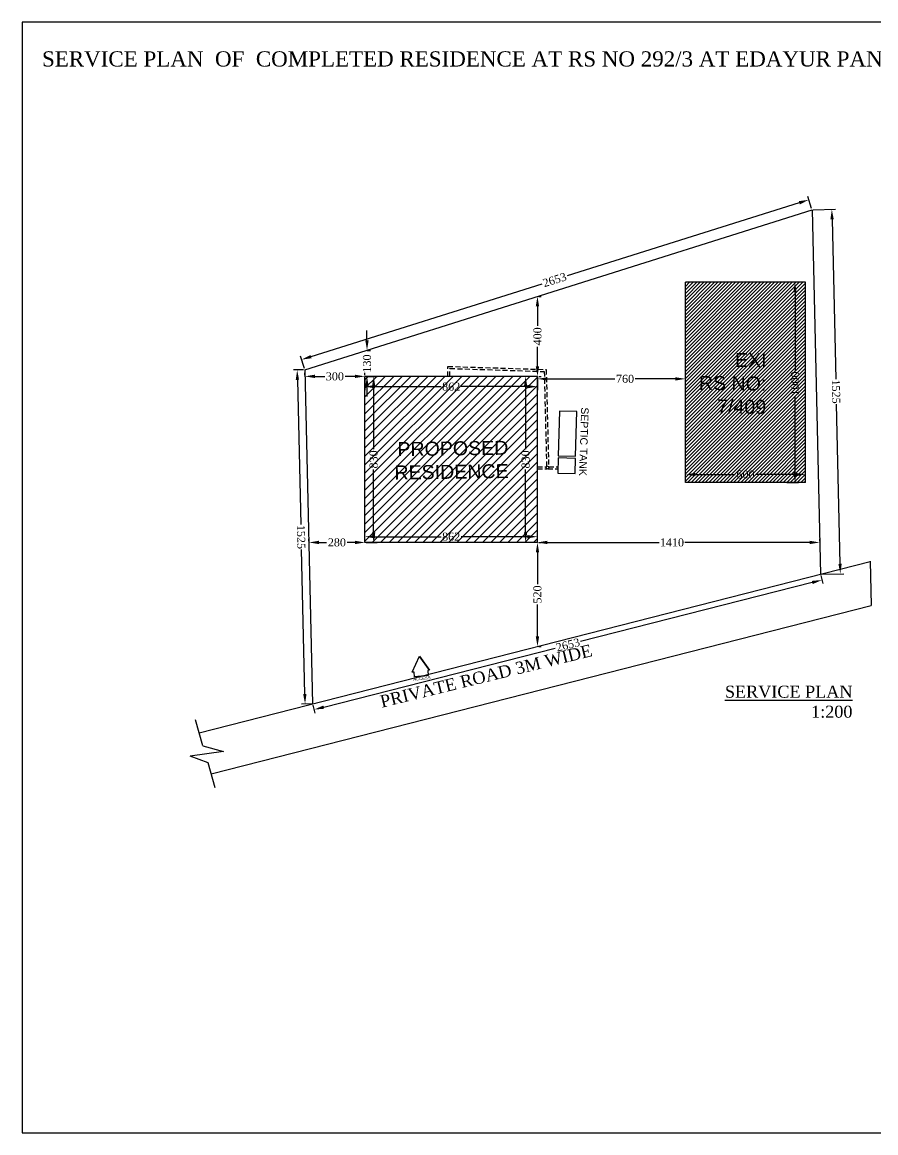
# Model space of a CAD drawing. Header units: inches. Extents: x -2903 to 3367, y -161 to 1064.
# Drawn here: x 301.9 to 344.5, y 103.9 to 159.4 of the extents above; entities that cross this region are included whole.
import ezdxf

# ---------------------------------------------------------------- set-up
doc = ezdxf.new("R2010")
doc.units = ezdxf.units.IN
doc.header["$MEASUREMENT"] = 0
doc.linetypes.add('DASHED2', pattern=[0.375, 0.25, -0.125])
doc.layers.add('--plan', color=7, linetype='Continuous')
doc.styles.add('SA', font='times.ttf')
doc.styles.get("Standard").update_dxf_attribs({"font": 'arial.ttf'})
doc.dimstyles.new('400', dxfattribs={"dimtxt": 0.4, "dimasz": 0.5, "dimexe": 0.18, "dimexo": 0.0625, "dimgap": 0.09, "dimtad": 0, "dimdec": 0, "dimlfac": 100, "dimzin": 0, "dimdsep": 46, "dimtxsty": 'SA', "dimcen": 0.09, "dimadec": 0, "dimazin": 0, "dimtfac": 1, "dimtdec": 0, "dimtofl": 0, "dimtmove": 0, "dimatfit": 3, "dimfxl": 1, "dimtolj": 1, "dimtzin": 0, "dimarcsym": 0})

# ---------------------------------------------------------------- blocks, each defined once
blk = doc.blocks.new('*D534')
at = {"color": 0, "lineweight": -2, "transparency": 16777216}
for p, q in [((316.211, 133.476), (316.211, 133.593)), ((316.711, 133.413), (317.095, 133.413)), ((318.511, 133.413), (318.127, 133.413)), ((319.011, 133.476), (319.011, 133.593))]:
    blk.add_line(p, q, dxfattribs=at)
at = {"color": 0, "transparency": 16777216}
for points in [[(316.711, 133.497), (316.711, 133.33), (316.211, 133.413)], [(318.511, 133.497), (318.511, 133.33), (319.011, 133.413)]]:
    blk.add_solid(points, dxfattribs=at)
at = {"layer": 'Defpoints', "color": 0, "transparency": 16777216}
for p in [(316.211, 133.413), (316.211, 133.413), (319.011, 133.413)]:
    blk.add_point(p, dxfattribs=at)
at = {"color": 0, "transparency": 16777216, "insert": (317.611, 133.413), "char_height": 0.4, "attachment_point": 5, "style": 'SA'}
blk.add_mtext('\\A1;280', dxfattribs=at)
blk = doc.blocks.new('*D542')
at = {"color": 0, "lineweight": -2, "transparency": 16777216}
for p, q in [((327.569, 141.713), (326.859, 141.713)), ((327.039, 141.213), (327.039, 138.068)), ((327.039, 133.913), (327.039, 137.059)), ((327.249, 133.413), (326.859, 133.413))]:
    blk.add_line(p, q, dxfattribs=at)
at = {"color": 0, "transparency": 16777216}
for points in [[(326.956, 141.213), (327.122, 141.213), (327.039, 141.713)], [(326.956, 133.913), (327.122, 133.913), (327.039, 133.413)]]:
    blk.add_solid(points, dxfattribs=at)
at = {"layer": 'Defpoints', "color": 0, "transparency": 16777216}
for p in [(327.039, 141.713), (327.631, 141.713), (327.311, 133.413)]:
    blk.add_point(p, dxfattribs=at)
at = {"color": 0, "transparency": 16777216, "insert": (327.039, 137.563), "char_height": 0.4, "attachment_point": 5, "rotation": 90, "style": 'SA'}
blk.add_mtext('\\A1;830', dxfattribs=at)
blk = doc.blocks.new('*D543')
at = {"color": 0, "lineweight": -2, "transparency": 16777216}
for p, q in [((319.011, 141.651), (319.011, 141.02)), ((327.631, 141.651), (327.631, 141.02)), ((319.511, 141.2), (322.818, 141.2)), ((327.131, 141.2), (323.824, 141.2))]:
    blk.add_line(p, q, dxfattribs=at)
at = {"color": 0, "transparency": 16777216}
for points in [[(319.511, 141.284), (319.511, 141.117), (319.011, 141.2)], [(327.131, 141.284), (327.131, 141.117), (327.631, 141.2)]]:
    blk.add_solid(points, dxfattribs=at)
at = {"layer": 'Defpoints', "color": 0, "transparency": 16777216}
for p in [(319.011, 141.713), (327.631, 141.713), (319.011, 141.2)]:
    blk.add_point(p, dxfattribs=at)
at = {"color": 0, "transparency": 16777216, "insert": (323.321, 141.2), "char_height": 0.4, "attachment_point": 5, "style": 'SA'}
blk.add_mtext('\\A1;862', dxfattribs=at)
blk = doc.blocks.new('*D544')
at = {"color": 0, "lineweight": -2, "transparency": 16777216}
for p, q in [((319.074, 141.713), (319.627, 141.713)), ((319.447, 141.213), (319.447, 138.068)), ((319.447, 133.913), (319.447, 137.059)), ((319.074, 133.413), (319.627, 133.413))]:
    blk.add_line(p, q, dxfattribs=at)
at = {"color": 0, "transparency": 16777216}
for points in [[(319.364, 141.213), (319.531, 141.213), (319.447, 141.713)], [(319.364, 133.913), (319.531, 133.913), (319.447, 133.413)]]:
    blk.add_solid(points, dxfattribs=at)
at = {"layer": 'Defpoints', "color": 0, "transparency": 16777216}
for p in [(319.011, 141.713), (319.011, 133.413), (319.447, 133.413)]:
    blk.add_point(p, dxfattribs=at)
at = {"color": 0, "transparency": 16777216, "insert": (319.447, 137.563), "char_height": 0.4, "attachment_point": 5, "rotation": 90, "style": 'SA'}
blk.add_mtext('\\A1;830', dxfattribs=at)
blk = doc.blocks.new('*D545')
at = {"color": 0, "lineweight": -2, "transparency": 16777216}
for p, q in [((319.011, 133.476), (319.011, 133.881)), ((327.631, 133.476), (327.631, 133.881)), ((319.511, 133.701), (322.818, 133.701)), ((327.131, 133.701), (323.824, 133.701))]:
    blk.add_line(p, q, dxfattribs=at)
at = {"color": 0, "transparency": 16777216}
for points in [[(319.511, 133.784), (319.511, 133.618), (319.011, 133.701)], [(327.131, 133.784), (327.131, 133.618), (327.631, 133.701)]]:
    blk.add_solid(points, dxfattribs=at)
at = {"layer": 'Defpoints', "color": 0, "transparency": 16777216}
for p in [(319.011, 133.413), (327.631, 133.701), (327.631, 133.413)]:
    blk.add_point(p, dxfattribs=at)
at = {"color": 0, "transparency": 16777216, "insert": (323.321, 133.701), "char_height": 0.4, "attachment_point": 5, "style": 'SA'}
blk.add_mtext('\\A1;862', dxfattribs=at)
blk = doc.blocks.new('*D535')
at = {"color": 0, "lineweight": -2, "transparency": 16777216}
for p, q in [((327.631, 133.476), (327.631, 133.593)), ((328.131, 133.413), (333.714, 133.413)), ((341.234, 133.413), (334.985, 133.413)), ((341.734, 133.476), (341.734, 133.593))]:
    blk.add_line(p, q, dxfattribs=at)
at = {"color": 0, "transparency": 16777216}
for points in [[(328.131, 133.497), (328.131, 133.33), (327.631, 133.413)], [(341.234, 133.497), (341.234, 133.33), (341.734, 133.413)]]:
    blk.add_solid(points, dxfattribs=at)
at = {"layer": 'Defpoints', "color": 0, "transparency": 16777216}
for p in [(327.631, 133.413), (341.734, 133.413), (341.734, 133.413)]:
    blk.add_point(p, dxfattribs=at)
at = {"color": 0, "transparency": 16777216, "insert": (334.35, 133.413), "char_height": 0.4, "attachment_point": 5, "style": 'SA'}
blk.add_mtext('\\A1;1410', dxfattribs=at)
blk = doc.blocks.new('*D538')
at = {"color": 0, "lineweight": -2, "transparency": 16777216}
for p, q in [((316.011, 141.776), (316.011, 141.893)), ((316.511, 141.713), (317.001, 141.713)), ((318.511, 141.713), (318.022, 141.713)), ((319.011, 141.776), (319.011, 141.893))]:
    blk.add_line(p, q, dxfattribs=at)
at = {"color": 0, "transparency": 16777216}
for points in [[(316.511, 141.797), (316.511, 141.63), (316.011, 141.713)], [(318.511, 141.797), (318.511, 141.63), (319.011, 141.713)]]:
    blk.add_solid(points, dxfattribs=at)
at = {"layer": 'Defpoints', "color": 0, "transparency": 16777216}
for p in [(316.011, 141.713), (316.011, 141.713), (319.011, 141.713)]:
    blk.add_point(p, dxfattribs=at)
at = {"color": 0, "transparency": 16777216, "insert": (317.511, 141.713), "char_height": 0.4, "attachment_point": 5, "style": 'SA'}
blk.add_mtext('\\A1;300', dxfattribs=at)
blk = doc.blocks.new('*D539')
at = {"color": 0, "lineweight": -2, "transparency": 16777216}
for p, q in [((319.115, 143.511), (319.115, 144.011)), ((319.122, 143.011), (319.295, 143.011)), ((319.074, 141.713), (319.295, 141.713)), ((319.115, 141.213), (319.115, 140.713))]:
    blk.add_line(p, q, dxfattribs=at)
at = {"color": 0, "transparency": 16777216}
for points in [[(319.031, 143.511), (319.198, 143.511), (319.115, 143.011)], [(319.031, 141.213), (319.198, 141.213), (319.115, 141.713)]]:
    blk.add_solid(points, dxfattribs=at)
at = {"layer": 'Defpoints', "color": 0, "transparency": 16777216}
for p in [(319.059, 143.011), (319.115, 143.011), (319.011, 141.713)]:
    blk.add_point(p, dxfattribs=at)
at = {"color": 0, "transparency": 16777216, "insert": (319.115, 142.355), "char_height": 0.4, "attachment_point": 5, "rotation": 90, "style": 'SA'}
blk.add_mtext('\\A1;130', dxfattribs=at)
blk = doc.blocks.new('*D540')
at = {"color": 0, "lineweight": -2, "transparency": 16777216}
for p, q in [((327.694, 133.413), (327.811, 133.413)), ((327.631, 132.913), (327.631, 131.322)), ((327.631, 128.713), (327.631, 130.305)), ((327.694, 128.213), (327.811, 128.213))]:
    blk.add_line(p, q, dxfattribs=at)
at = {"color": 0, "transparency": 16777216}
for points in [[(327.548, 132.913), (327.715, 132.913), (327.631, 133.413)], [(327.548, 128.713), (327.715, 128.713), (327.631, 128.213)]]:
    blk.add_solid(points, dxfattribs=at)
at = {"layer": 'Defpoints', "color": 0, "transparency": 16777216}
for p in [(327.631, 133.413), (327.631, 133.413), (327.631, 128.213)]:
    blk.add_point(p, dxfattribs=at)
at = {"color": 0, "transparency": 16777216, "insert": (327.631, 130.813), "char_height": 0.4, "attachment_point": 5, "rotation": 90, "style": 'SA'}
blk.add_mtext('\\A1;520', dxfattribs=at)
blk = doc.blocks.new('*D541')
at = {"color": 0, "lineweight": -2, "transparency": 16777216}
for p, q in [((327.631, 141.651), (327.631, 141.408)), ((328.131, 141.588), (331.494, 141.588)), ((334.524, 141.588), (332.517, 141.588)), ((335.024, 141.65), (335.024, 141.768))]:
    blk.add_line(p, q, dxfattribs=at)
at = {"color": 0, "transparency": 16777216}
for points in [[(328.131, 141.671), (328.131, 141.504), (327.631, 141.588)], [(334.524, 141.671), (334.524, 141.504), (335.024, 141.588)]]:
    blk.add_solid(points, dxfattribs=at)
at = {"layer": 'Defpoints', "color": 0, "transparency": 16777216}
for p in [(327.631, 141.713), (335.024, 141.588), (335.024, 141.588)]:
    blk.add_point(p, dxfattribs=at)
at = {"color": 0, "transparency": 16777216, "insert": (332.006, 141.588), "char_height": 0.4, "attachment_point": 5, "style": 'SA'}
blk.add_mtext('\\A1;760', dxfattribs=at)
blk = doc.blocks.new('*D546')
at = {"color": 0, "lineweight": -2, "transparency": 16777216}
for p, q in [((341.411, 150.039), (342.517, 150.064)), ((342.348, 149.56), (342.534, 141.579)), ((342.748, 132.345), (342.563, 140.326)), ((341.833, 131.823), (342.939, 131.849))]:
    blk.add_line(p, q, dxfattribs=at)
at = {"color": 0, "transparency": 16777216}
for points in [[(342.432, 149.562), (342.265, 149.558), (342.337, 150.06)], [(342.831, 132.347), (342.665, 132.343), (342.759, 131.845)]]:
    blk.add_solid(points, dxfattribs=at)
at = {"layer": 'Defpoints', "color": 0, "transparency": 16777216}
for p in [(341.348, 150.037), (341.771, 131.822), (342.759, 131.845)]:
    blk.add_point(p, dxfattribs=at)
at = {"color": 0, "transparency": 16777216, "insert": (342.548, 140.953), "char_height": 0.4, "attachment_point": 5, "rotation": 271.3291, "style": 'SA'}
blk.add_mtext('\\A1;1525', dxfattribs=at)
blk = doc.blocks.new('*D536')
at = {"color": 0, "lineweight": -2, "transparency": 16777216}
for p, q in [((327.694, 145.713), (327.811, 145.713)), ((327.631, 145.213), (327.631, 144.231)), ((327.631, 142.213), (327.631, 143.195)), ((327.694, 141.713), (327.811, 141.713))]:
    blk.add_line(p, q, dxfattribs=at)
at = {"color": 0, "transparency": 16777216}
for points in [[(327.548, 145.213), (327.715, 145.213), (327.631, 145.713)], [(327.548, 142.213), (327.715, 142.213), (327.631, 141.713)]]:
    blk.add_solid(points, dxfattribs=at)
at = {"layer": 'Defpoints', "color": 0, "transparency": 16777216}
for p in [(327.631, 145.713), (327.631, 145.713), (327.631, 141.713)]:
    blk.add_point(p, dxfattribs=at)
at = {"color": 0, "transparency": 16777216, "insert": (327.631, 143.713), "char_height": 0.4, "attachment_point": 5, "rotation": 90, "style": 'SA'}
blk.add_mtext('\\A1;400', dxfattribs=at)
blk = doc.blocks.new('*D547')
at = {"color": 0, "lineweight": -2, "transparency": 16777216}
for p, q in [((341.329, 150.097), (341.136, 150.711)), ((340.713, 150.389), (329.107, 146.73)), ((316.322, 142.7), (327.867, 146.339)), ((315.985, 142.107), (315.791, 142.721))]:
    blk.add_line(p, q, dxfattribs=at)
at = {"color": 0, "transparency": 16777216}
for points in [[(340.688, 150.468), (340.738, 150.309), (341.19, 150.539)], [(316.297, 142.779), (316.347, 142.62), (315.845, 142.55)]]:
    blk.add_solid(points, dxfattribs=at)
at = {"layer": 'Defpoints', "color": 0, "transparency": 16777216}
for p in [(341.19, 150.539), (341.348, 150.037), (316.003, 142.048)]:
    blk.add_point(p, dxfattribs=at)
at = {"color": 0, "transparency": 16777216, "insert": (328.487, 146.535), "char_height": 0.4, "attachment_point": 5, "rotation": 17.4969, "style": 'SA'}
blk.add_mtext('\\A1;2653', dxfattribs=at)
blk = doc.blocks.new('*D548')
at = {"color": 0, "lineweight": -2, "transparency": 16777216}
for p, q in [((315.941, 142.046), (315.447, 142.035)), ((315.639, 141.539), (315.81, 134.315)), ((316.01, 125.837), (315.839, 133.062)), ((316.336, 125.345), (315.842, 125.333))]:
    blk.add_line(p, q, dxfattribs=at)
at = {"color": 0, "transparency": 16777216}
for points in [[(315.722, 141.541), (315.555, 141.537), (315.627, 142.039)], [(316.093, 125.839), (315.927, 125.835), (316.022, 125.337)]]:
    blk.add_solid(points, dxfattribs=at)
at = {"layer": 'Defpoints', "color": 0, "transparency": 16777216}
for p in [(316.003, 142.048), (316.022, 125.337), (316.398, 125.346)]:
    blk.add_point(p, dxfattribs=at)
at = {"color": 0, "transparency": 16777216, "insert": (315.824, 133.688), "char_height": 0.4, "attachment_point": 5, "rotation": 271.3551, "style": 'SA'}
blk.add_mtext('\\A1;1525', dxfattribs=at)
blk = doc.blocks.new('*D549')
at = {"color": 0, "lineweight": -2, "transparency": 16777216}
for p, q in [((335.024, 136.478), (335.024, 136.987)), ((335.524, 136.807), (337.514, 136.807)), ((340.524, 136.807), (338.533, 136.807)), ((341.024, 136.478), (341.024, 136.987))]:
    blk.add_line(p, q, dxfattribs=at)
at = {"color": 0, "transparency": 16777216}
for points in [[(335.524, 136.89), (335.524, 136.723), (335.024, 136.807)], [(340.524, 136.89), (340.524, 136.723), (341.024, 136.807)]]:
    blk.add_solid(points, dxfattribs=at)
at = {"layer": 'Defpoints', "color": 0, "transparency": 16777216}
for p in [(341.024, 136.807), (335.024, 136.416), (341.024, 136.416)]:
    blk.add_point(p, dxfattribs=at)
at = {"color": 0, "transparency": 16777216, "insert": (338.024, 136.807), "char_height": 0.4, "attachment_point": 5, "style": 'SA'}
blk.add_mtext('\\A1;600', dxfattribs=at)
blk = doc.blocks.new('*D550')
at = {"color": 0, "lineweight": -2, "transparency": 16777216}
for p, q in [((340.961, 146.416), (340.317, 146.416)), ((340.497, 145.916), (340.497, 141.99)), ((340.497, 136.916), (340.497, 140.719)), ((340.086, 136.416), (340.677, 136.416))]:
    blk.add_line(p, q, dxfattribs=at)
at = {"color": 0, "transparency": 16777216}
for points in [[(340.413, 145.916), (340.58, 145.916), (340.497, 146.416)], [(340.413, 136.916), (340.58, 136.916), (340.497, 136.416)]]:
    blk.add_solid(points, dxfattribs=at)
at = {"layer": 'Defpoints', "color": 0, "transparency": 16777216}
for p in [(340.497, 146.416), (341.024, 146.416), (340.024, 136.416)]:
    blk.add_point(p, dxfattribs=at)
at = {"color": 0, "transparency": 16777216, "insert": (340.497, 141.355), "char_height": 0.4, "attachment_point": 5, "rotation": 90, "style": 'SA'}
blk.add_mtext('\\A1;1000', dxfattribs=at)
blk = doc.blocks.new('*D537')
at = {"color": 0, "lineweight": -2, "transparency": 16777216}
for p, q in [((341.786, 131.761), (341.888, 131.361)), ((341.359, 131.411), (329.782, 128.457)), ((316.956, 125.183), (328.522, 128.135)), ((316.414, 125.286), (316.516, 124.885))]:
    blk.add_line(p, q, dxfattribs=at)
at = {"color": 0, "transparency": 16777216}
for points in [[(341.339, 131.492), (341.38, 131.331), (341.844, 131.535)], [(316.935, 125.264), (316.977, 125.102), (316.472, 125.06)]]:
    blk.add_solid(points, dxfattribs=at)
at = {"layer": 'Defpoints', "color": 0, "transparency": 16777216}
for p in [(341.771, 131.822), (316.398, 125.346), (316.472, 125.06)]:
    blk.add_point(p, dxfattribs=at)
at = {"color": 0, "transparency": 16777216, "insert": (329.152, 128.296), "char_height": 0.4, "attachment_point": 5, "rotation": 14.3174, "style": 'SA'}
blk.add_mtext('\\A1;2653', dxfattribs=at)

msp = doc.modelspace()

# ---------------------------------------------------------------- hatches: boundary and pattern name
h = msp.add_hatch()
h.set_pattern_fill('ANSI31', color=256)
h.set_pattern_definition([(45, (-141.3595, -72.78982), (-0.088388348, 0.088388348), [])])
h.paths.add_polyline_path([(341.024, 146.416), (335.024, 146.416), (335.024, 136.416), (341.024, 136.416)])
h.paths.add_polyline_path([(337.479, 136.382), (338.564, 136.382), (338.564, 137.236), (337.479, 137.236)], flags=9)
h.paths.add_polyline_path([(340.921, 140.64), (340.921, 142.021), (340.067, 142.021), (340.067, 140.64)], flags=24)
h.paths.add_polyline_path([(335.317, 139.466), (339.307, 139.426), (339.344, 143.226), (335.354, 143.266)], flags=24)
h = msp.add_hatch()
h.set_pattern_fill('ANSI31', color=256, scale=2.4)
h.set_pattern_definition([(45, (-145.40506, -77.22423), (-0.21213203, 0.21213203), [])])
h.paths.add_polyline_path([(319.011, 141.713), (319.011, 133.413), (327.631, 133.413), (327.631, 141.713)])
h.paths.add_polyline_path([(327.463, 137.013), (327.463, 138.099), (326.609, 138.099), (326.609, 137.013)], flags=24)
h.paths.add_polyline_path([(322.773, 140.776), (323.859, 140.776), (323.859, 141.63), (322.773, 141.63)], flags=24)
h.paths.add_polyline_path([(319.872, 137.013), (319.872, 138.099), (319.018, 138.099), (319.018, 137.013)], flags=24)
h.paths.add_polyline_path([(322.773, 133.277), (323.859, 133.277), (323.859, 134.131), (322.773, 134.131)], flags=9)
h.paths.add_polyline_path([(320.372, 136.149), (326.427, 136.229), (326.393, 138.849), (320.338, 138.77)], flags=24)

# ---------------------------------------------------------------- linework, layer by layer
for p, q in [((316.003, 142.048), (341.348, 150.037)), ((341.348, 150.037), (341.771, 131.822)), ((335.024, 136.416), (335.024, 146.416)), ((341.024, 146.416), (335.024, 146.416)), ((341.024, 136.416), (341.024, 146.416)), ((316.003, 142.048), (316.398, 125.346)), ((327.631, 141.713), (319.011, 141.713)), ((319.011, 133.413), (319.011, 141.713)), ((327.631, 133.413), (327.631, 141.713)), ((341.024, 136.416), (335.024, 136.416)), ((327.631, 133.413), (319.011, 133.413)), ((310.73, 123.9), (344.254, 132.456)), ((344.253, 132.47), (344.305, 130.26)), ((311.334, 121.845), (344.305, 130.26)), ((321.37, 126.928), (321.732, 127.732)), ((321.732, 127.732), (322.244, 127.023)), ((322.244, 127.023), (321.76, 127.692)), ((321.464, 126.938), (321.37, 126.928)), ((321.49, 126.696), (321.464, 126.938)), ((322.177, 126.771), (321.49, 126.696)), ((322.244, 127.023), (322.151, 127.013)), ((322.151, 127.013), (322.177, 126.771)), ((310.907, 123.248), (310.554, 124.551)), ((310.907, 123.248), (311.954, 122.96)), ((311.954, 122.96), (310.279, 122.734)), ((311.185, 122.393), (310.279, 122.734)), ((311.523, 121.147), (311.185, 122.393))]:
    msp.add_line(p, q)
at = {"linetype": 'DASHED2'}
for p, q in [((323.161, 141.713), (323.161, 142.212)), ((323.161, 142.212), (328.067, 142.055)), ((323.261, 141.713), (323.261, 142.109)), ((323.261, 142.109), (327.969, 141.958)), ((327.969, 141.958), (328.087, 137.212)), ((328.067, 142.055), (328.188, 137.206)), ((327.631, 137.193), (328.073, 137.193)), ((328.196, 137.193), (328.658, 137.193)), ((328.196, 137.193), (328.601, 137.193)), ((327.631, 137.093), (328.124, 137.093)), ((328.144, 137.093), (328.658, 137.093))]:
    msp.add_line(p, q, dxfattribs=at)
at = {"color": 0}
msp.add_lwpolyline([(301.891, 103.909), (381.349, 103.909), (381.349, 159.413), (301.891, 159.413)], close=True, dxfattribs=at)
at = {"transparency": 33554687}
for points in [[(328.73, 139.976), (328.672, 137.744), (329.534, 137.722), (329.591, 139.954)], [(328.669, 137.635), (328.65, 136.88), (329.511, 136.858), (329.531, 137.612)]]:
    msp.add_lwpolyline(points, close=True, dxfattribs=at)
msp.add_circle((328.134, 137.162), 0.069)

# ---------------------------------------------------------------- texts
at = {"layer": '--plan', "ltscale": 0.1, "insert": (319.714, 125.744), "char_height": 0.6096, "width": 46.54242, "attachment_point": 1, "rotation": 13.7904, "style": 'SA'}
msp.add_mtext('PRIVATE ROAD 3M WIDE', dxfattribs=at)
at = {"layer": '--plan', "ltscale": 0.1, "insert": (320.742, 126.255), "char_height": 0.6, "width": 22.62466, "attachment_point": 1, "style": 'SA'}
msp.add_mtext('\\pxqr;{\\LSERVICE PLAN\\P}1:200', dxfattribs=at)
at = {"color": 6, "insert": (295.235, 157.959), "char_height": 0.76, "width": 73.00414, "attachment_point": 1, "style": 'SA'}
msp.add_mtext('\\A1;\\pxqc;{\\C256;         SERVICE PLAN  OF  COMPLETED RESIDENCE AT RS NO 292/3 AT EDAYUR PANCHAYATH FOR REGULERISATION}', dxfattribs=at)
at = {"linetype": 'ByBlock', "insert": (339.08, 142.869), "char_height": 0.7, "width": 7.81386, "attachment_point": 3, "rotation": 359.4362}
msp.add_mtext('EXI\\P RS NO:\\P7/409', dxfattribs=at)
at = {"linetype": 'ByBlock', "transparency": 33554687, "attachment_point": 3}
for s, insert, char_height, width, rotation in [('SEPTIC TANK ', (330.083, 136.737), 0.37369, 4.17136, 268.196), ('PROPOSED RESIDENCE', (326.17, 138.499), 0.7, 7.81386, 0.7521)]:
    msp.add_mtext(s, dxfattribs=dict(at, insert=insert, char_height=char_height, width=width, rotation=rotation))
at = {"insert": (321.418, 126.65), "char_height": 0.151, "width": 31.60717, "attachment_point": 1, "rotation": 5.6255}
msp.add_mtext('ACCESS', dxfattribs=at)

# ---------------------------------------------------------------- dimensions: what is measured, and where the dimension line sits
for base, p1, p2, angle, text, picture, middle, dimtype in [((341.19, 150.539), (316.003, 142.048), (341.348, 150.037), 17.4969, '2653', '*D547', (328.487, 146.535), 161), ((319.115, 143.011), (319.011, 141.713), (319.059, 143.011), 90, '130', '*D539', (319.115, 142.355), 160), ((316.472, 125.06), (341.771, 131.822), (316.398, 125.346), 194.3174, '2653', '*D537', (329.152, 128.296), 161)]:
    dim = msp.add_linear_dim(base=base, p1=p1, p2=p2, angle=angle, text=text, dimstyle='400')
    dim.commit()
    dim.dimension.update_dxf_attribs({"geometry": picture, "text_midpoint": middle, "dimtype": dimtype})
for p1, p2, distance, picture, middle in [((341.348, 150.037), (341.771, 131.822), 0.989, '*D546', (342.548, 140.953)), ((316.003, 142.048), (316.398, 125.346), -0.377, '*D548', (315.824, 133.688))]:
    dim = msp.add_aligned_dim(p1=p1, p2=p2, distance=distance, text='1525', dimstyle='400')
    dim.commit()
    dim.dimension.update_dxf_attribs({"geometry": picture, "text_midpoint": middle})
dim = msp.add_linear_dim(base=(340.497, 146.416), p1=(340.024, 136.416), p2=(341.024, 146.416), angle=90, dimstyle='400')
dim.commit()
dim.dimension.update_dxf_attribs({"geometry": '*D550', "text_midpoint": (340.497, 141.355), "dimtype": 160})
dim = msp.add_aligned_dim(p1=(327.631, 141.713), p2=(327.631, 145.713), distance=0, dimstyle='400')
dim.commit()
dim.dimension.update_dxf_attribs({"geometry": '*D536', "text_midpoint": (327.631, 143.713)})
for base, p1, p2, picture, middle in [((316.011, 141.713), (319.011, 141.713), (316.011, 141.713), '*D538', (317.511, 141.713)), ((319.011, 141.2), (327.631, 141.713), (319.011, 141.713), '*D543', (323.321, 141.2)), ((341.024, 136.807), (335.024, 136.416), (341.024, 136.416), '*D549', (338.024, 136.807)), ((327.631, 133.701), (319.011, 133.413), (327.631, 133.413), '*D545', (323.321, 133.701)), ((316.211, 133.413), (319.011, 133.413), (316.211, 133.413), '*D534', (317.611, 133.413))]:
    dim = msp.add_linear_dim(base=base, p1=p1, p2=p2, dimstyle='400')
    dim.commit()
    dim.dimension.update_dxf_attribs({"geometry": picture, "text_midpoint": middle})
for base, p1, p2, picture, middle in [((319.447, 133.413), (319.011, 141.713), (319.011, 133.413), '*D544', (319.447, 137.563)), ((327.039, 141.713), (327.311, 133.413), (327.631, 141.713), '*D542', (327.039, 137.563)), ((327.631, 133.413), (327.631, 128.213), (327.631, 133.413), '*D540', (327.631, 130.813))]:
    dim = msp.add_linear_dim(base=base, p1=p1, p2=p2, angle=90, dimstyle='400')
    dim.commit()
    dim.dimension.update_dxf_attribs({"geometry": picture, "text_midpoint": middle})
dim = msp.add_linear_dim(base=(335.024, 141.588), p1=(327.631, 141.713), p2=(335.024, 141.588), text='760', dimstyle='400')
dim.commit()
dim.dimension.update_dxf_attribs({"geometry": '*D541', "text_midpoint": (332.006, 141.588), "dimtype": 160})
dim = msp.add_linear_dim(base=(341.734, 133.413), p1=(327.631, 133.413), p2=(341.734, 133.413), dimstyle='400')
dim.commit()
dim.dimension.update_dxf_attribs({"geometry": '*D535', "text_midpoint": (334.35, 133.413), "dimtype": 160})

doc.saveas('drawing.dxf')
